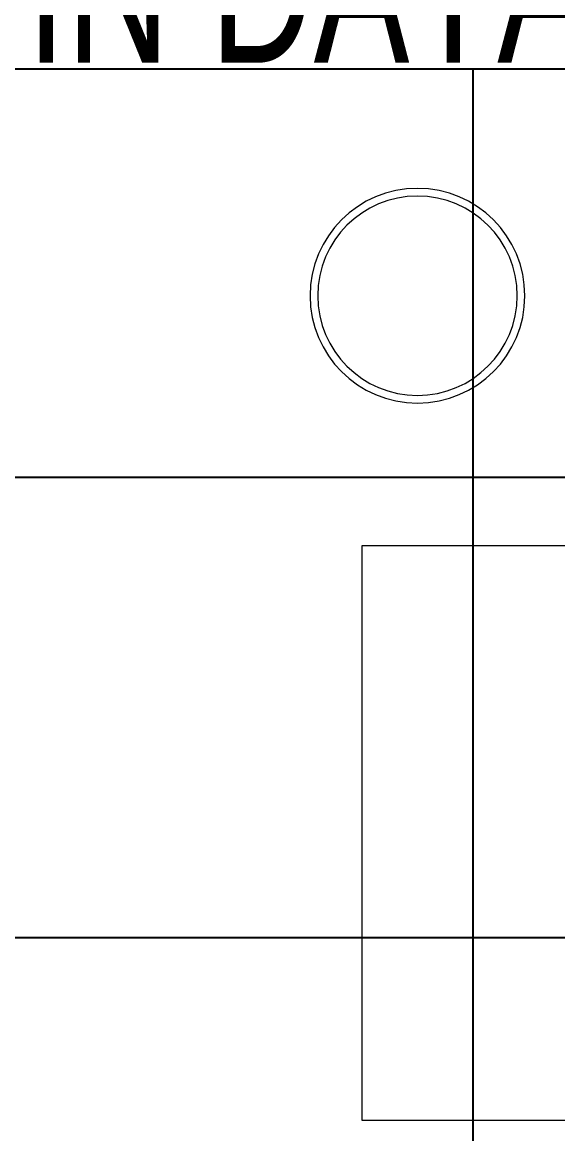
# Model space of a CAD drawing. Header units: inches. Extents: x -12418 to 472786, y -29325 to 19878.
# Drawn here: x 15612 to 16310, y -5556 to -4107 of the extents above; entities that cross this region are included whole.
import ezdxf
from ezdxf import colors
from ezdxf.entities.mleader import LeaderData, LeaderLine
from ezdxf.math import Vec2, Vec3

# ---------------------------------------------------------------- set-up
doc = ezdxf.new("R2010")
doc.units = ezdxf.units.IN
doc.header["$LTSCALE"] = 25
doc.header["$MEASUREMENT"] = 0
doc.linetypes.add('DASHDOT', pattern=[25.4, 12.7, -6.35, 0, -6.35])
doc.layers.get('0').update_dxf_attribs({"color": 8})
doc.layers.add('00-Ground Floor$0$False Ceiling', color=251, linetype='Continuous')
for name, color, linetype, lineweight in [('00-Ground Floor$0$LOADING', 253, 'Continuous', 5), ('00-Ground Floor$0$Walls', 251, 'Continuous', 5), ('E-LITE-CLNG-CNDT', 6, 'DASHDOT', 35), ('T-DATA-TEXT', 2, 'Continuous', 25)]:
    doc.layers.add(name, color=color, linetype=linetype, lineweight=lineweight)
doc.styles.add('DC_Elc_Romans', font='elc_romans.shx', dxfattribs={"width": 0.7})

# ---------------------------------------------------------------- blocks, each defined once
blk = doc.blocks.new('00-Ground Floor$0$WM00001-P')
at = {"layer": '00-Ground Floor$0$LOADING'}
for radius in [0.14, 0.13]:
    blk.add_circle((0, 0), radius, dxfattribs=at)
blk = doc.blocks.new('00-Ground Floor$0$A$Ce9e1c4c3')
at = {"layer": '00-Ground Floor$0$False Ceiling', "color": 254}
blk.add_line((-85802.1, -4167.4, 0), (-82302.3, -4167.4, 0), dxfattribs=at)
at = {"layer": '00-Ground Floor$0$False Ceiling', "color": 254, "linetype": 'Continuous'}
for p, q in [((-83800, -7167.4), (-83800, -4167.4)), ((-85802.1, -4700), (-82302.3, -4700)), ((-85802.1, -5300), (-82302.3, -5300))]:
    blk.add_line(p, q, dxfattribs=at)
blk = doc.blocks.new('00-Ground Floor')
at = {"layer": '00-Ground Floor$0$LOADING', "elevation": 0}
blk.add_lwpolyline([(17555.3, -4788.8), (17555.3, -5538.8), (16055.3, -5538.8), (16055.3, -4788.8)], close=True, dxfattribs=at)
at = {"layer": '00-Ground Floor$0$Walls'}
blk.add_line((17697.7, -4167.4, 0), (14197.9, -4167.4, 0), dxfattribs=at)
at = {"layer": '00-Ground Floor$0$False Ceiling', "color": 254}
blk.add_blockref('00-Ground Floor$0$A$Ce9e1c4c3', (100000, 0), dxfattribs=at)
at = {"layer": '00-Ground Floor$0$LOADING', "extrusion": (2.24019e-05, -2.25232e-18, -1), "xscale": 1000, "yscale": 1000, "zscale": 1000, "rotation": 180}
blk.add_blockref('00-Ground Floor$0$WM00001-P', (-16127.2, -4463.2, 0.4), dxfattribs=at)
blk = doc.blocks.new('DC_Arrow-ArrowEllipse')
at = {"color": 0}
blk.add_ellipse((0, 0), major_axis=(0.4, 0), ratio=0.4, dxfattribs=at)
at = {"color": 0, "ltscale": 0.5}
blk.add_solid([(-1.4, 0.1667), (-0.4, 0), (-1.4, -0.1667)], dxfattribs=at)

msp = doc.modelspace()

# ---------------------------------------------------------------- block references
at = {"layer": 'E-LITE-CLNG-CNDT'}
msp.add_blockref('00-Ground Floor', (0, 0), dxfattribs=at)

# ---------------------------------------------------------------- leaders
at = {"layer": 'T-DATA-TEXT'}
ml = msp.add_multileader_mtext('Standard', dxfattribs=at)
ml.set_content('LINE 3 TO SOUND RACK\\PIN DATA ROOM  ', color=256, style='DC_Elc_Romans')
ml.set_leader_properties(color=45)
ml.set_arrow_properties(name='DC_Arrow-ArrowEllipse')
ml.build(insert=Vec2(0, 0))
ml.multileader.update_dxf_attribs({"dogleg_length": 2, "arrow_head_size": 200, "scale": 100})
ctx = ml.context
ctx.base_point, ctx.scale, ctx.char_height, ctx.arrow_head_size, ctx.landing_gap_size, ctx.plane_origin = Vec3(15417.5, -3725.9, 0), 100, 200, 200, 200, Vec3(33834.9, 2941.3, 0)
notes = []
notes.append((ctx, [(1, (1, 1, 0), (18597.5, -3725.9, 0), (-1, 0), 200, [(0, [(19555.7, -4847.4, 0)], 0, [])])]))
ctx.mtext.insert, ctx.mtext.width, ctx.mtext.flow_direction = Vec3(15617.5, -3625.9, 0), 2820.295, 5
for ctx, leaders in notes:
    for number, flags, end, landing, length, lines in leaders:
        leader = LeaderData()
        leader.index, (leader.has_last_leader_line, leader.has_dogleg_vector, leader.attachment_direction) = number, flags
        leader.last_leader_point, leader.dogleg_vector, leader.dogleg_length = Vec3(end), Vec3(landing), length
        for number, points, colour, breaks in lines:
            line = LeaderLine()
            line.index, line.vertices, line.color, line.breaks = number, Vec3.list(points), colors.encode_raw_color(colour), breaks
            leader.lines.append(line)
        ctx.leaders.append(leader)

doc.saveas('drawing.dxf')
